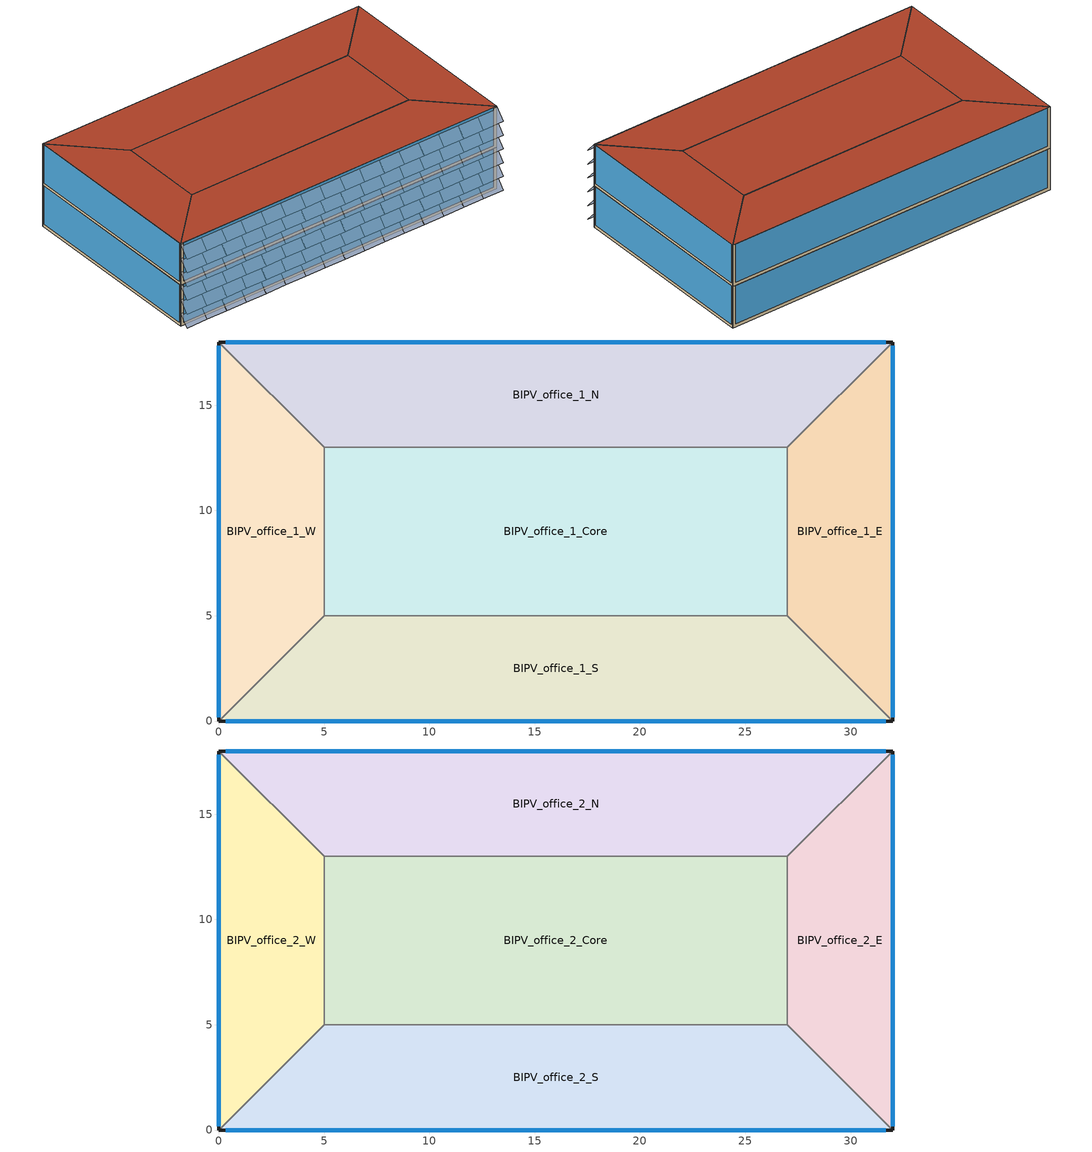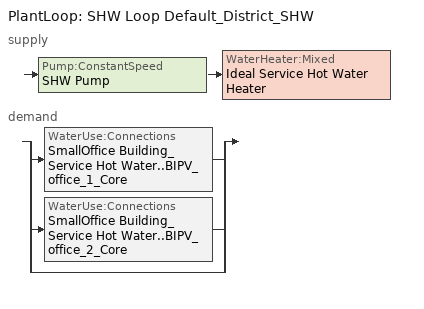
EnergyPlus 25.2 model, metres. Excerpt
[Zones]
BIPV_office_1_Core
 floor ground (Generic Ground Slab): 27,13 27,5 5,5 5,13 z0
 wall to BIPV_office_1_S (Generic Interior Wall): 5,5 27,5 z0:4
 wall to BIPV_office_1_E (Generic Interior Wall): 27,5 27,13 z0:4
 wall to BIPV_office_1_N (Generic Interior Wall): 27,13 5,13 z0:4
 wall to BIPV_office_1_W (Generic Interior Wall): 5,13 5,5 z0:4
BIPV_office_1_S
 floor ground (Generic Ground Slab): 27,5 32,0 0,0 5,5 z0
 wall outside (Generic Exterior Wall): 0,0 32,0 z0:4
 wall to BIPV_office_1_W (Generic Interior Wall): 0,0 5,5 z0:4
 wall to BIPV_office_1_E (Generic Interior Wall): 32,0 27,5 z0:4
 window (Generic Double Pane): 0.32,0 31.68,0 z0.29:3.96
BIPV_office_1_E
 floor ground (Generic Ground Slab): 27,13 32,18 32,0 27,5 z0
 wall outside (Generic Exterior Wall): 32,0 32,18 z0:4
 wall to BIPV_office_1_N (Generic Interior Wall): 27,13 32,18 z0:4
 window (Generic Double Pane): 32,0.18 32,17.82 z0.29:3.96
BIPV_office_1_N
 floor ground (Generic Ground Slab): 5,13 0,18 32,18 27,13 z0
 wall outside (Generic Exterior Wall): 32,18 0,18 z0:4
 wall to BIPV_office_1_W (Generic Interior Wall): 0,18 5,13 z0:4
 window (Generic Double Pane): 31.68,18 0.32,18 z0.29:3.96
BIPV_office_1_W
 floor ground (Generic Ground Slab): 5,5 0,0 0,18 5,13 z0
 wall outside (Generic Exterior Wall): 0,18 0,0 z0:4
 window (Generic Double Pane): 0,17.82 0,0.18 z0.29:3.96
BIPV_office_2_Core
 floor to BIPV_office_1_Core (Generic Interior Floor): 27,13 27,5 5,5 5,13 z4
 wall to BIPV_office_2_S (Generic Interior Wall): 5,5 27,5 z4:8
 wall to BIPV_office_2_E (Generic Interior Wall): 27,5 27,13 z4:8
 wall to BIPV_office_2_N (Generic Interior Wall): 27,13 5,13 z4:8
 wall to BIPV_office_2_W (Generic Interior Wall): 5,13 5,5 z4:8
 roof outside (Generic Roof): 5,13 5,5 27,5 27,13 z8
BIPV_office_2_S
 floor to BIPV_office_1_S (Generic Interior Floor): 27,5 32,0 0,0 5,5 z4
 wall outside (Generic Exterior Wall): 0,0 32,0 z4:8
 wall to BIPV_office_2_W (Generic Interior Wall): 0,0 5,5 z4:8
 wall to BIPV_office_2_E (Generic Interior Wall): 32,0 27,5 z4:8
 window (Generic Double Pane): 0.32,0 31.68,0 z4.29:7.96
 roof outside (Generic Roof): 5,5 0,0 32,0 27,5 z8
BIPV_office_2_E
 floor to BIPV_office_1_E (Generic Interior Floor): 27,13 32,18 32,0 27,5 z4
 wall outside (Generic Exterior Wall): 32,0 32,18 z4:8
 wall to BIPV_office_2_N (Generic Interior Wall): 27,13 32,18 z4:8
 window (Generic Double Pane): 32,0.18 32,17.82 z4.29:7.96
 roof outside (Generic Roof): 27,5 32,0 32,18 27,13 z8
BIPV_office_2_N
 floor to BIPV_office_1_N (Generic Interior Floor): 5,13 0,18 32,18 27,13 z4
 wall outside (Generic Exterior Wall): 32,18 0,18 z4:8
 wall to BIPV_office_2_W (Generic Interior Wall): 0,18 5,13 z4:8
 window (Generic Double Pane): 31.68,18 0.32,18 z4.29:7.96
 roof outside (Generic Roof): 27,13 32,18 0,18 5,13 z8
BIPV_office_2_W
 floor to BIPV_office_1_W (Generic Interior Floor): 5,5 0,0 0,18 5,13 z4
 wall outside (Generic Exterior Wall): 0,18 0,0 z4:8
 window (Generic Double Pane): 0,17.82 0,0.18 z4.29:7.96
 roof outside (Generic Roof): 5,13 0,18 0,0 5,5 z8
shading: 4,0,6.67 4,-0.86,5.65 6,-0.86,5.65 6,0,6.67; 22,0,6.67 22,-0.86,5.65 24,-0.86,5.65 24,0,6.67; 0,0,1.33 0,-0.86,0.31 2,-0.86,0.31 2,0,1.33; 2,0,4 2,-0.86,2.98 4,-0.86,2.98 4,0,4; 8,0,1.33 8,-0.86,0.31 10,-0.86,0.31 10,0,1.33; 4,0,4 4,-0.86,2.98 6,-0.86,2.98 6,0,4; 2,0,5.33 2,-0.86,4.31 4,-0.86,4.31 4,0,5.33; 10,0,2.67 10,-0.86,1.65 12,-0.86,1.65 12,0,2.67; 26,0,6.67 26,-0.86,5.65 28,-0.86,5.65 28,0,6.67; 24,0,6.67 24,-0.86,5.65 26,-0.86,5.65 26,0,6.67; 2,0,2.67 2,-0.86,1.65 4,-0.86,1.65 4,0,2.67; 12,0,4 12,-0.86,2.98 14,-0.86,2.98 14,0,4; 22,0,4 22,-0.86,2.98 24,-0.86,2.98 24,0,4; 4,0,1.33 4,-0.86,0.31 6,-0.86,0.31 6,0,1.33; 10,0,5.33 10,-0.86,4.31 12,-0.86,4.31 12,0,5.33; 26,0,5.33 26,-0.86,4.31 28,-0.86,4.31 28,0,5.33; 4,0,2.67 4,-0.86,1.65 6,-0.86,1.65 6,0,2.67; 12,0,2.67 12,-0.86,1.65 14,-0.86,1.65 14,0,2.67; 30,0,4 30,-0.86,2.98 32,-0.86,2.98 32,0,4; 22,0,5.33 22,-0.86,4.31 24,-0.86,4.31 24,0,5.33; 16,0,4 16,-0.86,2.98 18,-0.86,2.98 18,0,4; 26,0,4 26,-0.86,2.98 28,-0.86,2.98 28,0,4; 14,0,5.33 14,-0.86,4.31 16,-0.86,4.31 16,0,5.33; 12,0,6.67 12,-0.86,5.65 14,-0.86,5.65 14,0,6.67; 6,0,6.67 6,-0.86,5.65 8,-0.86,5.65 8,0,6.67; 10,0,1.33 10,-0.86,0.31 12,-0.86,0.31 12,0,1.33; 20,0,8 20,-0.86,6.98 22,-0.86,6.98 22,0,8; 18,0,8 18,-0.86,6.98 20,-0.86,6.98 20,0,8; 0,0,5.33 0,-0.86,4.31 2,-0.86,4.31 2,0,5.33; 12,0,1.33 12,-0.86,0.31 14,-0.86,0.31 14,0,1.33; 24,0,8 24,-0.86,6.98 26,-0.86,6.98 26,0,8; 18,0,6.67 18,-0.86,5.65 20,-0.86,5.65 20,0,6.67; 14,0,8 14,-0.86,6.98 16,-0.86,6.98 16,0,8; 0,0,2.67 0,-0.86,1.65 2,-0.86,1.65 2,0,2.67; 28,0,4 28,-0.86,2.98 30,-0.86,2.98 30,0,4; 28,0,5.33 28,-0.86,4.31 30,-0.86,4.31 30,0,5.33; 6,0,8 6,-0.86,6.98 8,-0.86,6.98 8,0,8; 6,0,5.33 6,-0.86,4.31 8,-0.86,4.31 8,0,5.33; 18,0,1.33 18,-0.86,0.31 20,-0.86,0.31 20,0,1.33; 28,0,1.33 28,-0.86,0.31 30,-0.86,0.31 30,0,1.33; 26,0,2.67 26,-0.86,1.65 28,-0.86,1.65 28,0,2.67; 8,0,8 8,-0.86,6.98 10,-0.86,6.98 10,0,8; 16,0,5.33 16,-0.86,4.31 18,-0.86,4.31 18,0,5.33; 20,0,6.67 20,-0.86,5.65 22,-0.86,5.65 22,0,6.67; 8,0,4 8,-0.86,2.98 10,-0.86,2.98 10,0,4; 0,0,6.67 0,-0.86,5.65 2,-0.86,5.65 2,0,6.67; 24,0,1.33 24,-0.86,0.31 26,-0.86,0.31 26,0,1.33; 6,0,4 6,-0.86,2.98 8,-0.86,2.98 8,0,4; 8,0,6.67 8,-0.86,5.65 10,-0.86,5.65 10,0,6.67; 30,0,6.67 30,-0.86,5.65 32,-0.86,5.65 32,0,6.67; 14,0,4 14,-0.86,2.98 16,-0.86,2.98 16,0,4; 30,0,8 30,-0.86,6.98 32,-0.86,6.98 32,0,8; 20,0,4 20,-0.86,2.98 22,-0.86,2.98 22,0,4; 18,0,2.67 18,-0.86,1.65 20,-0.86,1.65 20,0,2.67; 30,0,2.67 30,-0.86,1.65 32,-0.86,1.65 32,0,2.67; 18,0,5.33 18,-0.86,4.31 20,-0.86,4.31 20,0,5.33; 2,0,8 2,-0.86,6.98 4,-0.86,6.98 4,0,8; 16,0,1.33 16,-0.86,0.31 18,-0.86,0.31 18,0,1.33; 4,0,5.33 4,-0.86,4.31 6,-0.86,4.31 6,0,5.33; 8,0,2.67 8,-0.86,1.65 10,-0.86,1.65 10,0,2.67; 28,0,2.67 28,-0.86,1.65 30,-0.86,1.65 30,0,2.67; 24,0,2.67 24,-0.86,1.65 26,-0.86,1.65 26,0,2.67; 28,0,6.67 28,-0.86,5.65 30,-0.86,5.65 30,0,6.67; 6,0,2.67 6,-0.86,1.65 8,-0.86,1.65 8,0,2.67; 14,0,2.67 14,-0.86,1.65 16,-0.86,1.65 16,0,2.67; 10,0,8 10,-0.86,6.98 12,-0.86,6.98 12,0,8; 22,0,2.67 22,-0.86,1.65 24,-0.86,1.65 24,0,2.67; 14,0,6.67 14,-0.86,5.65 16,-0.86,5.65 16,0,6.67; 10,0,4 10,-0.86,2.98 12,-0.86,2.98 12,0,4; 28,0,8 28,-0.86,6.98 30,-0.86,6.98 30,0,8; 16,0,8 16,-0.86,6.98 18,-0.86,6.98 18,0,8; 20,0,1.33 20,-0.86,0.31 22,-0.86,0.31 22,0,1.33; 24,0,5.33 24,-0.86,4.31 26,-0.86,4.31 26,0,5.33; 16,0,2.67 16,-0.86,1.65 18,-0.86,1.65 18,0,2.67; 0,0,8 0,-0.86,6.98 2,-0.86,6.98 2,0,8; 6,0,1.33 6,-0.86,0.31 8,-0.86,0.31 8,0,1.33; 12,0,5.33 12,-0.86,4.31 14,-0.86,4.31 14,0,5.33; 12,0,8 12,-0.86,6.98 14,-0.86,6.98 14,0,8; 0,0,4 0,-0.86,2.98 2,-0.86,2.98 2,0,4; 20,0,5.33 20,-0.86,4.31 22,-0.86,4.31 22,0,5.33; 26,0,8 26,-0.86,6.98 28,-0.86,6.98 28,0,8; 26,0,1.33 26,-0.86,0.31 28,-0.86,0.31 28,0,1.33; 4,0,8 4,-0.86,6.98 6,-0.86,6.98 6,0,8; 16,0,6.67 16,-0.86,5.65 18,-0.86,5.65 18,0,6.67; 30,0,5.33 30,-0.86,4.31 32,-0.86,4.31 32,0,5.33; 30,0,1.33 30,-0.86,0.31 32,-0.86,0.31 32,0,1.33; 2,0,1.33 2,-0.86,0.31 4,-0.86,0.31 4,0,1.33; 24,0,4 24,-0.86,2.98 26,-0.86,2.98 26,0,4; 2,0,6.67 2,-0.86,5.65 4,-0.86,5.65 4,0,6.67; 10,0,6.67 10,-0.86,5.65 12,-0.86,5.65 12,0,6.67; 22,0,8 22,-0.86,6.98 24,-0.86,6.98 24,0,8; 14,0,1.33 14,-0.86,0.31 16,-0.86,0.31 16,0,1.33; 18,0,4 18,-0.86,2.98 20,-0.86,2.98 20,0,4; 22,0,1.33 22,-0.86,0.31 24,-0.86,0.31 24,0,1.33; 20,0,2.67 20,-0.86,1.65 22,-0.86,1.65 22,0,2.67; 8,0,5.33 8,-0.86,4.31 10,-0.86,4.31 10,0,5.33
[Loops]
PlantLoop 'SHW Loop Default_District_SHW'
 supply: Pump:ConstantSpeed 'SHW Pump' > WaterHeater:Mixed 'Ideal Service Hot Water Heater'
 demand: split
  | WaterUse:Connections 'SmallOffice Building_Service Hot Water..BIPV_office_1_Core'
  | WaterUse:Connections 'SmallOffice Building_Service Hot Water..BIPV_office_2_Core'
  | bypass
[Building]
unnamed: North Axis {deg}=0; Terrain=City; Solar Distribution=FullExteriorWithReflections
[Site:Location]
Site 1: 0, 0, 0, 0
[Site:WaterMainsTemperature]
CorrelationFromWeatherFile
[SizingPeriod:DesignDay]
KWANGJU Cooling Design Day 0.4% Condns DB=>MWB: 8, 21, SummerDesignDay, 31.9964, 7.2, DefaultMultipliers, Wetbulb, 25.4, 100712, 2.3, 235, No, No, No, ASHRAEClearSky, 1, FullResetAtBeginEnvironment
KWANGJU Heating Design Day 99.6% Condns DB: 1, 21, WinterDesignDay, -5.9928, 0, DefaultMultipliers, Wetbulb, -5.9928, 100712, 2.7, 348, No, No, No, ASHRAEClearSky, 0, FullResetAtBeginEnvironment
[Material]
Generic 50mm Insulation: MediumRough, 0.05, 0.03, 43, 1210, 0.9, 0.7, 0.7
Generic Acoustic Tile: MediumSmooth, 0.02, 0.06, 368, 590, 0.9, 0.2, 0.2
Generic Brick: MediumRough, 0.1, 0.9, 1920, 790, 0.9, 0.65, 0.65
Generic Ceiling Air Gap: Smooth, 0.1, 0.556, 1.28, 1000, 0.9, 0.7, 0.7
Generic Gypsum Board: MediumSmooth, 0.0127, 0.16, 800, 1090, 0.9, 0.5, 0.5
Generic HW Concrete: MediumRough, 0.2, 1.95, 2240, 900, 0.9, 0.8, 0.8
Generic LW Concrete: MediumRough, 0.1, 0.53, 1280, 840, 0.9, 0.8, 0.8
Generic Roof Membrane: MediumRough, 0.01, 0.16, 1120, 1460, 0.9, 0.65, 0.65
Generic Wall Air Gap: Smooth, 0.1, 0.667, 1.28, 1000, 0.9, 0.7, 0.7
[WindowMaterial:Gas]
Generic Window Air Gap: Air, 0.0127
[WindowMaterial:Glazing]
Generic Clear Glass: SpectralAverage, 0.006, 0.77, 0.07, 0.07, 0.88, 0.08, 0.08, 0, 0.84, 0.84, 1, 1, No
Generic Low-e Glass: SpectralAverage, 0.006, 0.45, 0.36, 0.36, 0.71, 0.21, 0.21, 0, 0.84, 0.047, 1, 1, No
[Construction]
Generic Double Pane: Generic Low-e Glass, Generic Window Air Gap, Generic Clear Glass
Generic Exterior Wall: Generic Brick, Generic LW Concrete, Generic 50mm Insulation, Generic Wall Air Gap, Generic Gypsum Board
Generic Ground Slab: Generic 50mm Insulation, Generic HW Concrete
Generic Interior Floor: Generic Acoustic Tile, Generic Ceiling Air Gap, Generic LW Concrete
Generic Interior Wall: Generic Gypsum Board, Generic Wall Air Gap, Generic Gypsum Board
Generic Roof: Generic Roof Membrane, Generic 50mm Insulation, Generic LW Concrete, Generic Ceiling Air Gap, Generic Acoustic Tile
[DesignSpecification:OutdoorAir]
SmallOffice Building_Ventilation: Sum, 0.00156214, 0.000352479, 0, 0
[PlantLoop]
SHW Loop Default_District_SHW: Water, SHW Loop Default_District_SHW Operation Schemes, 60, 10, Autosize, 0, Autocalculate, Optimal, SingleSetpoint, None
[Sizing:Plant]
SHW Loop Default_District_SHW: Heating, 60, 5, NonCoincident, 1, None
[Pump:ConstantSpeed]
SHW Pump: Autosize, 29891, Autosize, 0.9, 0, Intermittent, PowerPerFlowPerPressure, 348701.1, 1.28205, Water Systems
[WaterHeater:Mixed]
Ideal Service Hot Water Heater: 0, Schedule Ruleset 2, 2, 82.22, Modulate, 1000000, 0, 0, DistrictHeatingWater, 1, 20, DistrictHeatingWater, 0.8, 0, DistrictHeatingWater, 0, Schedule, 22C Ambient Condition, 0, 1, 0, 1, 1, 1, Autosize, Autosize, 1.5, IndirectHeatPrimarySetpoint, General
[WaterHeater:Sizing]
Ideal Service Hot Water Heater: PeakDraw, 0.538503, 0, 1
[PlantEquipmentOperationSchemes]
SHW Loop Default_District_SHW Operation Schemes: PlantEquipmentOperation:HeatingLoad, SHW Loop Default_District_SHW Heating Operation Scheme, Always On Discrete
[PlantEquipmentOperation:HeatingLoad]
SHW Loop Default_District_SHW Heating Operation Scheme: 0, 1000000000, SHW Loop Default_District_SHW Heating Equipment List
[PlantEquipmentList]
SHW Loop Default_District_SHW Heating Equipment List: WaterHeater:Mixed, Ideal Service Hot Water Heater
[SetpointManager:Scheduled]
Setpoint Manager Scheduled 1: Temperature, 60.0C Hot Water, Node 2
[PhotovoltaicPerformance:EquivalentOne-Diode]
Shinsung_SolarSkin_250W_Performance: CrystallineSilicon, 66, 2.186184, 0.85, 1.12, 500, 6.91, 45.9, 25, 1000, 6.33, 39.5, 0.004146, -0.1377, 20, 45, 800, 80, 50000
[Generator:Photovoltaic]
PV_3_40_01: Shade_3_40_01, Shinsung_SolarSkin_250W_Performance, Decoupled, 1.219781, 1
PV_3_40_02: Shade_3_40_02, Shinsung_SolarSkin_250W_Performance, Decoupled, 1.219781, 1
PV_3_40_03: Shade_3_40_03, Shinsung_SolarSkin_250W_Performance, Decoupled, 1.219781, 1
PV_1_40_04: Shade_1_40_04, Shinsung_SolarSkin_250W_Performance, Decoupled, 1.219781, 1
PV_1_40_05: Shade_1_40_05, Shinsung_SolarSkin_250W_Performance, Decoupled, 1.219781, 1
PV_2_40_06: Shade_2_40_06, Shinsung_SolarSkin_250W_Performance, Decoupled, 1.219781, 1
PV_5_40_07: Shade_5_40_07, Shinsung_SolarSkin_250W_Performance, Decoupled, 1.219781, 1
PV_6_40_08: Shade_6_40_08, Shinsung_SolarSkin_250W_Performance, Decoupled, 1.219781, 1
PV_5_40_09: Shade_5_40_09, Shinsung_SolarSkin_250W_Performance, Decoupled, 1.219781, 1
PV_6_40_10: Shade_6_40_10, Shinsung_SolarSkin_250W_Performance, Decoupled, 1.219781, 1
PV_4_40_11: Shade_4_40_11, Shinsung_SolarSkin_250W_Performance, Decoupled, 1.219781, 1
PV_1_40_12: Shade_1_40_12, Shinsung_SolarSkin_250W_Performance, Decoupled, 1.219781, 1
PV_3_40_13: Shade_3_40_13, Shinsung_SolarSkin_250W_Performance, Decoupled, 1.219781, 1
PV_1_40_14: Shade_1_40_14, Shinsung_SolarSkin_250W_Performance, Decoupled, 1.219781, 1
PV_4_40_15: Shade_4_40_15, Shinsung_SolarSkin_250W_Performance, Decoupled, 1.219781, 1
PV_5_40_16: Shade_5_40_16, Shinsung_SolarSkin_250W_Performance, Decoupled, 1.219781, 1
PV_5_40_17: Shade_5_40_17, Shinsung_SolarSkin_250W_Performance, Decoupled, 1.219781, 1
PV_5_40_18: Shade_5_40_18, Shinsung_SolarSkin_250W_Performance, Decoupled, 1.219781, 1
PV_2_40_19: Shade_2_40_19, Shinsung_SolarSkin_250W_Performance, Decoupled, 1.219781, 1
PV_2_40_20: Shade_2_40_20, Shinsung_SolarSkin_250W_Performance, Decoupled, 1.219781, 1
PV_2_40_21: Shade_2_40_21, Shinsung_SolarSkin_250W_Performance, Decoupled, 1.219781, 1
PV_1_40_22: Shade_1_40_22, Shinsung_SolarSkin_250W_Performance, Decoupled, 1.219781, 1
PV_3_40_23: Shade_3_40_23, Shinsung_SolarSkin_250W_Performance, Decoupled, 1.219781, 1
PV_6_40_24: Shade_6_40_24, Shinsung_SolarSkin_250W_Performance, Decoupled, 1.219781, 1
PV_3_40_25: Shade_3_40_25, Shinsung_SolarSkin_250W_Performance, Decoupled, 1.219781, 1
PV_4_40_26: Shade_4_40_26, Shinsung_SolarSkin_250W_Performance, Decoupled, 1.219781, 1
PV_5_40_27: Shade_5_40_27, Shinsung_SolarSkin_250W_Performance, Decoupled, 1.219781, 1
PV_3_40_28: Shade_3_40_28, Shinsung_SolarSkin_250W_Performance, Decoupled, 1.219781, 1
PV_6_40_29: Shade_6_40_29, Shinsung_SolarSkin_250W_Performance, Decoupled, 1.219781, 1
PV_6_40_30: Shade_6_40_30, Shinsung_SolarSkin_250W_Performance, Decoupled, 1.219781, 1
PV_1_40_31: Shade_1_40_31, Shinsung_SolarSkin_250W_Performance, Decoupled, 1.219781, 1
PV_4_40_32: Shade_4_40_32, Shinsung_SolarSkin_250W_Performance, Decoupled, 1.219781, 1
PV_4_40_33: Shade_4_40_33, Shinsung_SolarSkin_250W_Performance, Decoupled, 1.219781, 1
PV_6_40_34: Shade_6_40_34, Shinsung_SolarSkin_250W_Performance, Decoupled, 1.219781, 1
PV_3_40_35: Shade_3_40_35, Shinsung_SolarSkin_250W_Performance, Decoupled, 1.219781, 1
PV_6_40_36: Shade_6_40_36, Shinsung_SolarSkin_250W_Performance, Decoupled, 1.219781, 1
PV_1_40_37: Shade_1_40_37, Shinsung_SolarSkin_250W_Performance, Decoupled, 1.219781, 1
PV_1_40_38: Shade_1_40_38, Shinsung_SolarSkin_250W_Performance, Decoupled, 1.219781, 1
PV_1_40_39: Shade_1_40_39, Shinsung_SolarSkin_250W_Performance, Decoupled, 1.219781, 1
PV_3_40_40: Shade_3_40_40, Shinsung_SolarSkin_250W_Performance, Decoupled, 1.219781, 1
PV_6_40_41: Shade_6_40_41, Shinsung_SolarSkin_250W_Performance, Decoupled, 1.219781, 1
PV_4_40_42: Shade_4_40_42, Shinsung_SolarSkin_250W_Performance, Decoupled, 1.219781, 1
PV_3_40_43: Shade_3_40_43, Shinsung_SolarSkin_250W_Performance, Decoupled, 1.219781, 1
PV_2_40_44: Shade_2_40_44, Shinsung_SolarSkin_250W_Performance, Decoupled, 1.219781, 1
PV_6_40_45: Shade_6_40_45, Shinsung_SolarSkin_250W_Performance, Decoupled, 1.219781, 1
PV_1_40_46: Shade_1_40_46, Shinsung_SolarSkin_250W_Performance, Decoupled, 1.219781, 1
PV_2_40_47: Shade_2_40_47, Shinsung_SolarSkin_250W_Performance, Decoupled, 1.219781, 1
PV_3_40_48: Shade_3_40_48, Shinsung_SolarSkin_250W_Performance, Decoupled, 1.219781, 1
PV_1_40_49: Shade_1_40_49, Shinsung_SolarSkin_250W_Performance, Decoupled, 1.219781, 1
PV_6_40_50: Shade_6_40_50, Shinsung_SolarSkin_250W_Performance, Decoupled, 1.219781, 1
PV_4_40_51: Shade_4_40_51, Shinsung_SolarSkin_250W_Performance, Decoupled, 1.219781, 1
PV_2_40_52: Shade_2_40_52, Shinsung_SolarSkin_250W_Performance, Decoupled, 1.219781, 1
PV_2_40_53: Shade_2_40_53, Shinsung_SolarSkin_250W_Performance, Decoupled, 1.219781, 1
PV_2_40_54: Shade_2_40_54, Shinsung_SolarSkin_250W_Performance, Decoupled, 1.219781, 1
PV_5_40_55: Shade_5_40_55, Shinsung_SolarSkin_250W_Performance, Decoupled, 1.219781, 1
PV_5_40_56: Shade_5_40_56, Shinsung_SolarSkin_250W_Performance, Decoupled, 1.219781, 1
PV_6_40_57: Shade_6_40_57, Shinsung_SolarSkin_250W_Performance, Decoupled, 1.219781, 1
PV_1_40_58: Shade_1_40_58, Shinsung_SolarSkin_250W_Performance, Decoupled, 1.219781, 1
PV_6_40_59: Shade_6_40_59, Shinsung_SolarSkin_250W_Performance, Decoupled, 1.219781, 1
PV_2_40_60: Shade_2_40_60, Shinsung_SolarSkin_250W_Performance, Decoupled, 1.219781, 1
PV_2_40_61: Shade_2_40_61, Shinsung_SolarSkin_250W_Performance, Decoupled, 1.219781, 1
PV_5_40_62: Shade_5_40_62, Shinsung_SolarSkin_250W_Performance, Decoupled, 1.219781, 1
PV_4_40_63: Shade_4_40_63, Shinsung_SolarSkin_250W_Performance, Decoupled, 1.219781, 1
PV_2_40_64: Shade_2_40_64, Shinsung_SolarSkin_250W_Performance, Decoupled, 1.219781, 1
PV_4_40_65: Shade_4_40_65, Shinsung_SolarSkin_250W_Performance, Decoupled, 1.219781, 1
PV_1_40_66: Shade_1_40_66, Shinsung_SolarSkin_250W_Performance, Decoupled, 1.219781, 1
PV_3_40_67: Shade_3_40_67, Shinsung_SolarSkin_250W_Performance, Decoupled, 1.219781, 1
PV_5_40_68: Shade_5_40_68, Shinsung_SolarSkin_250W_Performance, Decoupled, 1.219781, 1
PV_6_40_69: Shade_6_40_69, Shinsung_SolarSkin_250W_Performance, Decoupled, 1.219781, 1
PV_3_40_70: Shade_3_40_70, Shinsung_SolarSkin_250W_Performance, Decoupled, 1.219781, 1
PV_4_40_71: Shade_4_40_71, Shinsung_SolarSkin_250W_Performance, Decoupled, 1.219781, 1
PV_4_40_72: Shade_4_40_72, Shinsung_SolarSkin_250W_Performance, Decoupled, 1.219781, 1
PV_2_40_73: Shade_2_40_73, Shinsung_SolarSkin_250W_Performance, Decoupled, 1.219781, 1
PV_6_40_74: Shade_6_40_74, Shinsung_SolarSkin_250W_Performance, Decoupled, 1.219781, 1
PV_3_40_75: Shade_3_40_75, Shinsung_SolarSkin_250W_Performance, Decoupled, 1.219781, 1
PV_5_40_76: Shade_5_40_76, Shinsung_SolarSkin_250W_Performance, Decoupled, 1.219781, 1
PV_2_40_77: Shade_2_40_77, Shinsung_SolarSkin_250W_Performance, Decoupled, 1.219781, 1
PV_6_40_78: Shade_6_40_78, Shinsung_SolarSkin_250W_Performance, Decoupled, 1.219781, 1
PV_1_40_79: Shade_1_40_79, Shinsung_SolarSkin_250W_Performance, Decoupled, 1.219781, 1
PV_5_40_80: Shade_5_40_80, Shinsung_SolarSkin_250W_Performance, Decoupled, 1.219781, 1
PV_2_40_81: Shade_2_40_81, Shinsung_SolarSkin_250W_Performance, Decoupled, 1.219781, 1
PV_4_40_82: Shade_4_40_82, Shinsung_SolarSkin_250W_Performance, Decoupled, 1.219781, 1
PV_4_40_83: Shade_4_40_83, Shinsung_SolarSkin_250W_Performance, Decoupled, 1.219781, 1
PV_3_40_84: Shade_3_40_84, Shinsung_SolarSkin_250W_Performance, Decoupled, 1.219781, 1
PV_1_40_85: Shade_1_40_85, Shinsung_SolarSkin_250W_Performance, Decoupled, 1.219781, 1
PV_5_40_86: Shade_5_40_86, Shinsung_SolarSkin_250W_Performance, Decoupled, 1.219781, 1
PV_4_40_87: Shade_4_40_87, Shinsung_SolarSkin_250W_Performance, Decoupled, 1.219781, 1
PV_5_40_88: Shade_5_40_88, Shinsung_SolarSkin_250W_Performance, Decoupled, 1.219781, 1
PV_5_40_89: Shade_5_40_89, Shinsung_SolarSkin_250W_Performance, Decoupled, 1.219781, 1
PV_3_40_90: Shade_3_40_90, Shinsung_SolarSkin_250W_Performance, Decoupled, 1.219781, 1
PV_1_40_91: Shade_1_40_91, Shinsung_SolarSkin_250W_Performance, Decoupled, 1.219781, 1
PV_4_40_92: Shade_4_40_92, Shinsung_SolarSkin_250W_Performance, Decoupled, 1.219781, 1
PV_2_40_93: Shade_2_40_93, Shinsung_SolarSkin_250W_Performance, Decoupled, 1.219781, 1
PV_6_40_94: Shade_6_40_94, Shinsung_SolarSkin_250W_Performance, Decoupled, 1.219781, 1
PV_4_40_95: Shade_4_40_95, Shinsung_SolarSkin_250W_Performance, Decoupled, 1.219781, 1
PV_5_40_96: Shade_5_40_96, Shinsung_SolarSkin_250W_Performance, Decoupled, 1.219781, 1
[ElectricLoadCenter:Generators]
BIPV Generators: PV_3_40_01, 305, AvailSched_BIPV_A40, PV_3_40_02, 305, AvailSched_BIPV_A40, PV_3_40_03, 305, AvailSched_BIPV_A40, PV_1_40_04, 305, AvailSched_BIPV_A40, PV_1_40_05, 305, AvailSched_BIPV_A40, PV_2_40_06, 305, AvailSched_BIPV_A40, PV_5_40_07, 305, AvailSched_BIPV_A40, PV_6_40_08, 305, AvailSched_BIPV_A40, PV_5_40_09, 305, AvailSched_BIPV_A40, PV_6_40_10, 305, AvailSched_BIPV_A40, PV_4_40_11, 305, AvailSched_BIPV_A40, PV_1_40_12, 305, AvailSched_BIPV_A40, PV_3_40_13, 305, AvailSched_BIPV_A40, PV_1_40_14, 305, AvailSched_BIPV_A40, PV_4_40_15, 305, AvailSched_BIPV_A40, PV_5_40_16, 305, AvailSched_BIPV_A40, PV_5_40_17, 305, AvailSched_BIPV_A40, PV_5_40_18, 305, AvailSched_BIPV_A40, PV_2_40_19, 305, AvailSched_BIPV_A40, PV_2_40_20, 305, AvailSched_BIPV_A40, PV_2_40_21, 305, AvailSched_BIPV_A40, PV_1_40_22, 305, AvailSched_BIPV_A40, PV_3_40_23, 305, AvailSched_BIPV_A40, PV_6_40_24, 305, AvailSched_BIPV_A40, PV_3_40_25, 305, AvailSched_BIPV_A40, PV_4_40_26, 305, AvailSched_BIPV_A40, PV_5_40_27, 305, AvailSched_BIPV_A40, PV_3_40_28, 305, AvailSched_BIPV_A40, PV_6_40_29, 305, AvailSched_BIPV_A40, PV_6_40_30, 305, AvailSched_BIPV_A40, PV_1_40_31, 305, AvailSched_BIPV_A40, PV_4_40_32, 305, AvailSched_BIPV_A40, PV_4_40_33, 305, AvailSched_BIPV_A40, PV_6_40_34, 305, AvailSched_BIPV_A40, PV_3_40_35, 305, AvailSched_BIPV_A40, PV_6_40_36, 305, AvailSched_BIPV_A40, PV_1_40_37, 305, AvailSched_BIPV_A40, PV_1_40_38, 305, AvailSched_BIPV_A40, PV_1_40_39, 305, AvailSched_BIPV_A40, PV_3_40_40, 305, AvailSched_BIPV_A40, PV_6_40_41, 305, AvailSched_BIPV_A40, PV_4_40_42, 305, AvailSched_BIPV_A40, PV_3_40_43, 305, AvailSched_BIPV_A40, PV_2_40_44, 305, AvailSched_BIPV_A40, PV_6_40_45, 305, AvailSched_BIPV_A40, PV_1_40_46, 305, AvailSched_BIPV_A40, PV_2_40_47, 305, AvailSched_BIPV_A40, PV_3_40_48, 305, AvailSched_BIPV_A40, PV_1_40_49, 305, AvailSched_BIPV_A40, PV_6_40_50, 305, AvailSched_BIPV_A40, PV_4_40_51, 305, AvailSched_BIPV_A40, PV_2_40_52, 305, AvailSched_BIPV_A40, PV_2_40_53, 305, AvailSched_BIPV_A40, PV_2_40_54, 305, AvailSched_BIPV_A40, PV_5_40_55, 305, AvailSched_BIPV_A40, PV_5_40_56, 305, AvailSched_BIPV_A40, PV_6_40_57, 305, AvailSched_BIPV_A40, PV_1_40_58, 305, AvailSched_BIPV_A40, PV_6_40_59, 305, AvailSched_BIPV_A40, PV_2_40_60, 305, AvailSched_BIPV_A40, PV_2_40_61, 305, AvailSched_BIPV_A40, PV_5_40_62, 305, AvailSched_BIPV_A40, PV_4_40_63, 305, AvailSched_BIPV_A40, PV_2_40_64, 305, AvailSched_BIPV_A40, PV_4_40_65, 305, AvailSched_BIPV_A40, PV_1_40_66, 305, AvailSched_BIPV_A40, PV_3_40_67, 305, AvailSched_BIPV_A40, PV_5_40_68, 305, AvailSched_BIPV_A40, PV_6_40_69, 305, AvailSched_BIPV_A40, PV_3_40_70, 305, AvailSched_BIPV_A40, PV_4_40_71, 305, AvailSched_BIPV_A40, PV_4_40_72, 305, AvailSched_BIPV_A40, PV_2_40_73, 305, AvailSched_BIPV_A40, PV_6_40_74, 305, AvailSched_BIPV_A40, PV_3_40_75, 305, AvailSched_BIPV_A40, PV_5_40_76, 305, AvailSched_BIPV_A40, PV_2_40_77, 305, AvailSched_BIPV_A40, PV_6_40_78, 305, AvailSched_BIPV_A40, PV_1_40_79, 305, AvailSched_BIPV_A40, PV_5_40_80, 305, AvailSched_BIPV_A40, PV_2_40_81, 305, AvailSched_BIPV_A40, PV_4_40_82, 305, AvailSched_BIPV_A40, PV_4_40_83, 305, AvailSched_BIPV_A40, PV_3_40_84, 305, AvailSched_BIPV_A40, PV_1_40_85, 305, AvailSched_BIPV_A40, PV_5_40_86, 305, AvailSched_BIPV_A40, PV_4_40_87, 305, AvailSched_BIPV_A40, PV_5_40_88, 305, AvailSched_BIPV_A40, PV_5_40_89, 305, AvailSched_BIPV_A40, PV_3_40_90, 305, AvailSched_BIPV_A40, PV_1_40_91, 305, AvailSched_BIPV_A40, PV_4_40_92, 305, AvailSched_BIPV_A40, PV_2_40_93, 305, AvailSched_BIPV_A40, PV_6_40_94, 305, AvailSched_BIPV_A40, PV_4_40_95, 305, AvailSched_BIPV_A40, PV_5_40_96, 305, AvailSched_BIPV_A40
[ElectricLoadCenter:Inverter:Simple]
Main_Inverter: 0, 0.96
[ElectricLoadCenter:Distribution]
BIPV Load Center: BIPV Generators, Baseload, 0, DirectCurrentWithInverter, Main_Inverter
[Zone]
BIPV_office_1_Core; BIPV_office_1_S; BIPV_office_1_E; BIPV_office_1_N; BIPV_office_1_W; BIPV_office_2_Core; BIPV_office_2_S; BIPV_office_2_E; BIPV_office_2_N; BIPV_office_2_W: 0, 0, 0, 1, 1, Simple
[Space]
Name | Zone
BIPV_office_1_Core_Space | BIPV_office_1_Core
BIPV_office_1_S_Space | BIPV_office_1_S
BIPV_office_1_E_Space | BIPV_office_1_E
BIPV_office_1_N_Space | BIPV_office_1_N
BIPV_office_1_W_Space | BIPV_office_1_W
BIPV_office_2_Core_Space | BIPV_office_2_Core
BIPV_office_2_S_Space | BIPV_office_2_S
BIPV_office_2_E_Space | BIPV_office_2_E
BIPV_office_2_N_Space | BIPV_office_2_N
BIPV_office_2_W_Space | BIPV_office_2_W
[ZoneControl:Thermostat]
BIPV_office_1_Core Thermostat: BIPV_office_1_Core, BIPV_office_1 Thermostat Schedule, SmallOffice Building_Setpoint..BIPV_office_1_Core, 0
BIPV_office_1_S Thermostat: BIPV_office_1_S, BIPV_office_1 Thermostat Schedule, SmallOffice Building_Setpoint..BIPV_office_1_S, 0
BIPV_office_1_E Thermostat: BIPV_office_1_E, BIPV_office_1 Thermostat Schedule, SmallOffice Building_Setpoint..BIPV_office_1_E, 0
BIPV_office_1_N Thermostat: BIPV_office_1_N, BIPV_office_1 Thermostat Schedule, SmallOffice Building_Setpoint..BIPV_office_1_N, 0
BIPV_office_1_W Thermostat: BIPV_office_1_W, BIPV_office_1 Thermostat Schedule, SmallOffice Building_Setpoint..BIPV_office_1_W, 0
BIPV_office_2_Core Thermostat: BIPV_office_2_Core, BIPV_office_2 Thermostat Schedule, SmallOffice Building_Setpoint..BIPV_office_2_Core, 0
BIPV_office_2_S Thermostat: BIPV_office_2_S, BIPV_office_2 Thermostat Schedule, SmallOffice Building_Setpoint..BIPV_office_2_S, 0
BIPV_office_2_E Thermostat: BIPV_office_2_E, BIPV_office_2 Thermostat Schedule, SmallOffice Building_Setpoint..BIPV_office_2_E, 0
BIPV_office_2_N Thermostat: BIPV_office_2_N, BIPV_office_2 Thermostat Schedule, SmallOffice Building_Setpoint..BIPV_office_2_N, 0
BIPV_office_2_W Thermostat: BIPV_office_2_W, BIPV_office_2 Thermostat Schedule, SmallOffice Building_Setpoint..BIPV_office_2_W, 0
[ThermostatSetpoint:DualSetpoint]
SmallOffice Building_Setpoint..BIPV_office_1_Core; SmallOffice Building_Setpoint..BIPV_office_1_S; SmallOffice Building_Setpoint..BIPV_office_1_E; SmallOffice Building_Setpoint..BIPV_office_1_N; SmallOffice Building_Setpoint..BIPV_office_1_W; SmallOffice Building_Setpoint..BIPV_office_2_Core; SmallOffice Building_Setpoint..BIPV_office_2_S; SmallOffice Building_Setpoint..BIPV_office_2_E; SmallOffice Building_Setpoint..BIPV_office_2_N; SmallOffice Building_Setpoint..BIPV_office_2_W: SmallOffice Building_Setpoint_HtgSetp Schedule, SmallOffice Building_Setpoint_ClgSetp Schedule
[ZoneHVAC:IdealLoadsAirSystem]
BIPV_office_1_Core Ideal Loads Air System; BIPV_office_1_S Ideal Loads Air System; BIPV_office_1_E Ideal Loads Air System; BIPV_office_1_N Ideal Loads Air System; BIPV_office_1_W Ideal Loads Air System; BIPV_office_2_Core Ideal Loads Air System; BIPV_office_2_S Ideal Loads Air System; BIPV_office_2_E Ideal Loads Air System; BIPV_office_2_N Ideal Loads Air System; BIPV_office_2_W Ideal Loads Air System: 50, 13, LimitCapacity, Autosize, LimitFlowRateAndCapacity, Autosize, Autosize, None, SmallOffice Building_Ventilation, None, DifferentialDryBulb, 0, 0
[Zone equipment]
BIPV_office_1_Core: BIPV_office_1_Core Ideal Loads Air System
BIPV_office_1_S: BIPV_office_1_S Ideal Loads Air System
BIPV_office_1_E: BIPV_office_1_E Ideal Loads Air System
BIPV_office_1_N: BIPV_office_1_N Ideal Loads Air System
BIPV_office_1_W: BIPV_office_1_W Ideal Loads Air System
BIPV_office_2_Core: BIPV_office_2_Core Ideal Loads Air System
BIPV_office_2_S: BIPV_office_2_S Ideal Loads Air System
BIPV_office_2_E: BIPV_office_2_E Ideal Loads Air System
BIPV_office_2_N: BIPV_office_2_N Ideal Loads Air System
BIPV_office_2_W: BIPV_office_2_W Ideal Loads Air System
[Sizing:Zone]
BIPV_office_1_Core; BIPV_office_1_S; BIPV_office_1_E; BIPV_office_1_N; BIPV_office_1_W; BIPV_office_2_Core; BIPV_office_2_S; BIPV_office_2_E; BIPV_office_2_N; BIPV_office_2_W: SupplyAirTemperature, 14, 11.11, SupplyAirTemperature, 40, 11.11, 0.0085, 0.008, SmallOffice Building_Ventilation, DesignDay, 0, 0.000762, 0, 0, DesignDay, 0, 0.002032, 0.141576, 0.3, No, Sensible Load Only No Latent Load, HumidityRatioDifference, 0.005, HumidityRatioDifference, 0.005, Coincident
[WaterUse:Connections]
SmallOffice Building_Service Hot Water..BIPV_office_1_Core: 60.0C Hot Water, None, Plant, SmallOffice Building_Service Hot Water..BIPV_office_1_Core
SmallOffice Building_Service Hot Water..BIPV_office_2_Core: 60.0C Hot Water, None, Plant, SmallOffice Building_Service Hot Water..BIPV_office_2_Core
[WaterUse:Equipment]
SmallOffice Building_Service Hot Water..BIPV_office_1_Core; SmallOffice Building_Service Hot Water..BIPV_office_2_Core: 7.14425e-08, SmallOffice Building_Service Hot Water Schedule, 60.0C Hot Water, 0 Hot Water Sensible Fraction, 0.05 Hot Water Latent Fraction
[Schedule:Day:Interval]
SmallOffice Building_Setpoint_HtgSetp Schedule_Sunday; {5832e565-f260-4ccb-902c-8ae9f5a86973}; {fba14092-00e8-434f-add5-77b68a9adaff}: No, 24:00, 5
{0bbde62b-160a-46ff-87f0-0b6cbdfc300a}: No, 06:00, 5, 19:00, 20, 24:00, 5
{3db53bec-8502-4e50-8986-7d680819bc3b}: No, 24:00, 20
SmallOffice Building_Setpoint_ClgSetp Schedule_Sunday; {4eaebea0-3f8f-46e7-809d-2f8d126b914c}; {e92dc219-477a-4ce9-b1d5-b005533b75f4}: No, 24:00, 35
{e9790e37-3b3b-42cf-82c1-18e6ddd9fb4b}: No, 06:00, 35, 18:00, 26, 24:00, 35
{7b09cd07-3853-41a2-beb7-1b5d5c29a2b4}: No, 24:00, 26
Schedule Day 1; SmallOffice Building_Service Hot Water Schedule_Sunday; {174fe66a-11ad-4f1c-a9c0-89dda8899e62}: No, 24:00, 0
Schedule Day 2: No, 24:00, 0.05
Schedule Day 3; Schedule Day 5: No, 24:00, 60
Schedule Day 6: No, 24:00, 22
{5121a713-20a7-49f5-806d-3e5b23a54903}; {bf15af46-f254-4048-9017-cf76f160355d}; {d88e77a3-3547-45c2-b206-675e6c3e114c}: No, 07:00, 0, 08:00, 0.27, 09:00, 0.55, 11:00, 0.64, 12:00, 0.82, 13:00, 1, 14:00, 0.91, 16:00, 0.55, 17:00, 0.73, 19:00, 0.37, 20:00, 0.18, 21:00, 0.27, 22:00, 0.09, 24:00, 0
[Schedule:Week:Daily]
SmallOffice Building_Setpoint_HtgSetp Schedule Week Rule - Jan1-Dec31: SmallOffice Building_Setpoint_HtgSetp Schedule_Sunday, {0bbde62b-160a-46ff-87f0-0b6cbdfc300a}, {0bbde62b-160a-46ff-87f0-0b6cbdfc300a}, {0bbde62b-160a-46ff-87f0-0b6cbdfc300a}, {0bbde62b-160a-46ff-87f0-0b6cbdfc300a}, {0bbde62b-160a-46ff-87f0-0b6cbdfc300a}, SmallOffice Building_Setpoint_HtgSetp Schedule_Sunday, {fba14092-00e8-434f-add5-77b68a9adaff}, {5832e565-f260-4ccb-902c-8ae9f5a86973}, {3db53bec-8502-4e50-8986-7d680819bc3b}, SmallOffice Building_Setpoint_HtgSetp Schedule_Sunday, SmallOffice Building_Setpoint_HtgSetp Schedule_Sunday
SmallOffice Building_Setpoint_ClgSetp Schedule Week Rule - Jan1-Dec31: SmallOffice Building_Setpoint_ClgSetp Schedule_Sunday, {e9790e37-3b3b-42cf-82c1-18e6ddd9fb4b}, {e9790e37-3b3b-42cf-82c1-18e6ddd9fb4b}, {e9790e37-3b3b-42cf-82c1-18e6ddd9fb4b}, {e9790e37-3b3b-42cf-82c1-18e6ddd9fb4b}, {e9790e37-3b3b-42cf-82c1-18e6ddd9fb4b}, SmallOffice Building_Setpoint_ClgSetp Schedule_Sunday, {e92dc219-477a-4ce9-b1d5-b005533b75f4}, {7b09cd07-3853-41a2-beb7-1b5d5c29a2b4}, {4eaebea0-3f8f-46e7-809d-2f8d126b914c}, SmallOffice Building_Setpoint_ClgSetp Schedule_Sunday, SmallOffice Building_Setpoint_ClgSetp Schedule_Sunday
0 Hot Water Sensible Fraction Week Rule - Jan1-Dec31: Schedule Day 1, Schedule Day 1, Schedule Day 1, Schedule Day 1, Schedule Day 1, Schedule Day 1, Schedule Day 1, Schedule Day 1, Schedule Day 1, Schedule Day 1, Schedule Day 1, Schedule Day 1
0.05 Hot Water Latent Fraction Week Rule - Jan1-Dec31: Schedule Day 2, Schedule Day 2, Schedule Day 2, Schedule Day 2, Schedule Day 2, Schedule Day 2, Schedule Day 2, Schedule Day 2, Schedule Day 2, Schedule Day 2, Schedule Day 2, Schedule Day 2
22C Ambient Condition Week Rule - Jan1-Dec31: Schedule Day 6, Schedule Day 6, Schedule Day 6, Schedule Day 6, Schedule Day 6, Schedule Day 6, Schedule Day 6, Schedule Day 6, Schedule Day 6, Schedule Day 6, Schedule Day 6, Schedule Day 6
60.0C Hot Water Week Rule - Jan1-Dec31: Schedule Day 3, Schedule Day 3, Schedule Day 3, Schedule Day 3, Schedule Day 3, Schedule Day 3, Schedule Day 3, Schedule Day 3, Schedule Day 3, Schedule Day 3, Schedule Day 3, Schedule Day 3
Schedule Ruleset 2 Week Rule - Jan1-Dec31: Schedule Day 5, Schedule Day 5, Schedule Day 5, Schedule Day 5, Schedule Day 5, Schedule Day 5, Schedule Day 5, Schedule Day 5, Schedule Day 5, Schedule Day 5, Schedule Day 5, Schedule Day 5
SmallOffice Building_Service Hot Water Schedule Week Rule - Jan1-Dec31: SmallOffice Building_Service Hot Water Schedule_Sunday, {d88e77a3-3547-45c2-b206-675e6c3e114c}, {d88e77a3-3547-45c2-b206-675e6c3e114c}, {d88e77a3-3547-45c2-b206-675e6c3e114c}, {d88e77a3-3547-45c2-b206-675e6c3e114c}, {d88e77a3-3547-45c2-b206-675e6c3e114c}, SmallOffice Building_Service Hot Water Schedule_Sunday, {174fe66a-11ad-4f1c-a9c0-89dda8899e62}, {bf15af46-f254-4048-9017-cf76f160355d}, {5121a713-20a7-49f5-806d-3e5b23a54903}, SmallOffice Building_Service Hot Water Schedule_Sunday, SmallOffice Building_Service Hot Water Schedule_Sunday
[Schedule:Year]
SmallOffice Building_Setpoint_HtgSetp Schedule: SmallOffice Building_Setpoint_HtgSetp Schedule Week Rule - Jan1-Dec31, 1, 1, 12, 31
SmallOffice Building_Setpoint_ClgSetp Schedule: SmallOffice Building_Setpoint_ClgSetp Schedule Week Rule - Jan1-Dec31, 1, 1, 12, 31
0 Hot Water Sensible Fraction: 0 Hot Water Sensible Fraction Week Rule - Jan1-Dec31, 1, 1, 12, 31
0.05 Hot Water Latent Fraction: 0.05 Hot Water Latent Fraction Week Rule - Jan1-Dec31, 1, 1, 12, 31
22C Ambient Condition: 22C Ambient Condition Week Rule - Jan1-Dec31, 1, 1, 12, 31
60.0C Hot Water: 60.0C Hot Water Week Rule - Jan1-Dec31, 1, 1, 12, 31
Schedule Ruleset 2: Schedule Ruleset 2 Week Rule - Jan1-Dec31, 1, 1, 12, 31
SmallOffice Building_Service Hot Water Schedule: SmallOffice Building_Service Hot Water Schedule Week Rule - Jan1-Dec31, 1, 1, 12, 31
[Schedule:Compact]
BIPV_office_1 Thermostat Schedule; BIPV_office_2 Thermostat Schedule: Through: 12/31, For: AllDays, Until: 24:00, 4
AvailSched_BIPV_A40: Through: 12/31, For: AllDays, Until: 24:00, 1
[Schedule:Constant]
Always On Discrete: 1
